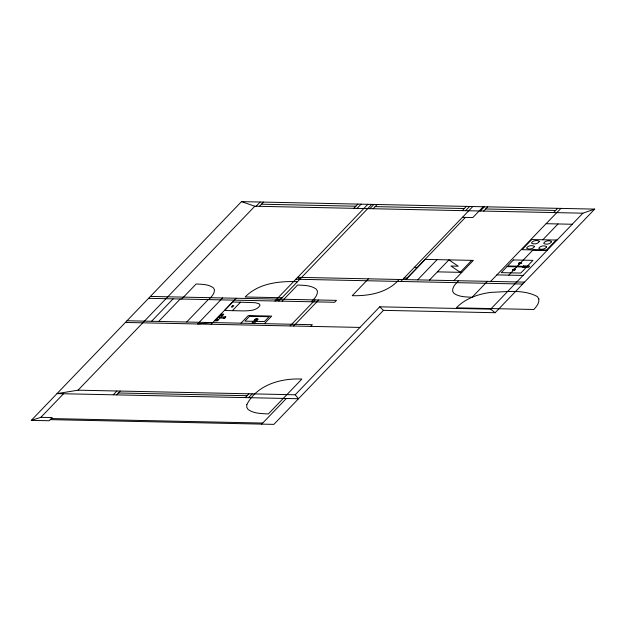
<?xml version="1.0" encoding="UTF-8"?>
<svg xmlns="http://www.w3.org/2000/svg" width="626" height="626" viewBox="0 0 626 626"><rect width="100%" height="100%" fill="white"/><g stroke="black" fill="none" stroke-linecap="round" stroke-linejoin="round"><path stroke-width="0.94" d="M31.3 420.367L40.878 417.331L52.208 417.573L49.157 420.75L31.3 420.367L241.503 201.627L594.7 209.115L495.143 312.718L383.441 310.355L379.739 306.818L295.214 394.779L78.07 390.178L57.013 393.613L298.508 398.739L295.214 394.779M40.878 417.331L63.531 393.754M78.07 390.178L254.837 206.228L582.884 213.184L594.7 209.115M256.128 206.259L260.189 202.026M259.391 206.33L263.46 202.096M151.523 321.302L173.105 298.852M158.652 321.459L180.225 299.001M181.696 299.032L196.157 283.985C201.94 284.321 208.341 284.204 213.255 287.702L214.428 289.611C214.835 293.782 211.298 296.841 208.701 299.604M113.243 394.81L116.898 391M116.499 394.881L120.161 391.07M186.712 321.983L208.231 299.596M222.59 297.953L197.581 323.978L212.746 322.578M211.119 324.268L236.127 298.242M220.274 317.797L217.324 320.864L214.671 320.809L221.095 314.119L223.748 314.174L220.821 317.225M221.095 317.812L221.651 317.241M232.395 310.668L240.533 302.201L255.173 302.702L258.616 303.571L259.712 304.377L259.946 305.504C256.715 310.856 249.179 310.715 243.6 310.903L224.577 310.504L232.708 302.037L240.525 302.201M240.994 323.141L248.24 315.598L271.7 316.091L264.446 323.634M353.792 208.333L357.861 204.099M357.055 208.395L361.124 204.162M367.861 204.311L274.939 301.012L280.683 299.189M278.852 301.09L371.781 204.389M369.856 208.669L373.925 204.436M282.076 301.161L297.6 285.01C303.868 285.37 310.809 285.237 316.138 289.032L317.413 291.106C317.859 295.542 314.135 298.837 311.357 301.779M373.119 208.74L377.188 204.506M290.135 325.943L315.144 299.917M293.617 326.021L318.626 299.995M310.707 326.381L312.335 324.691L127.023 320.755M245.243 397.604L248.905 393.801M248.506 397.674L252.161 393.864M368.417 278.836L352.235 295.683C368.98 296.114 387.65 292.796 399.13 279.486M462.285 210.626L466.354 206.392M465.548 210.696L469.617 206.463M261.691 424.115L286.332 398.48M400.797 281.465L472.81 206.533M405.632 279.603L465.408 217.394M405.859 279.611L425.304 259.375L473.334 260.4L453.858 280.628M383.441 310.355L273.875 424.373L50.229 419.631M483.217 206.752L472.841 217.551L462.426 217.332M480.385 211.009L484.454 206.776M483.648 211.079L487.717 206.846M417.644 279.861L437.097 259.626M429.436 280.104L448.912 259.884L458.263 266.191L450.931 266.034L460.321 272.341M460.204 272.341L471.707 260.369M458.623 280.73C455.885 283.633 452.191 286.88 452.621 291.27L453.881 293.304C459.116 297.029 465.932 296.904 472.098 297.264L487.404 281.34M553.619 212.566L557.688 208.333M490.596 281.434L546.068 223.701L572.242 224.257M546.146 223.701L556.741 212.676M556.874 212.637L560.943 208.403M508.766 275.143L532.914 250.017L547.194 250.322M542.828 239.766L558.024 223.951M556.131 240.055L546.381 250.204L522.021 249.688L531.771 239.539L557.007 240.063M379.739 306.818L490.643 309.166L582.884 213.184M256.355 319.769C259.579 319.174 254.79 318.438 256.05 319.761M261.425 204.209L355.826 206.212M375.154 206.619L464.32 208.513M485.682 208.967L555.653 210.446M414.365 267.349L417.346 267.412M437.363 271.856L461.832 272.373M496.872 274.892L523.078 275.448M404.083 278.046L407.064 278.116M524.541 282.123L297.686 277.334L299.768 279.321M295.855 279.235L522.694 284.048M297.491 281.692C279.18 280.949 258.601 283.202 245.126 296.974L282.06 297.757M150.404 296.427L336.483 300.37L334.652 302.272L148.573 298.328M220.446 314.8L223.099 314.855M218.169 317.171L225.853 316.826C225.462 320.269 219.421 316.553 217.621 317.742M215.36 320.089L218.012 320.144L215.336 320.113M125.396 322.453L359.934 327.421M118.33 392.971L247.074 395.702M51.246 418.567L262.709 423.051M241.503 201.627L254.837 206.228M490.643 309.166L495.143 312.718M246.832 404.568L246.754 407.291L248.146 409.553C253.953 413.684 261.519 413.543 268.351 413.942L301.857 379.074C281.051 378.01 256.957 384.779 246.832 404.568M538.876 299.032C539.362 303.172 536.49 306.638 533.845 309.479L456.331 307.835C465.447 298.383 478.467 293.923 491.246 292.342C506.45 291.865 523.485 289.087 537.351 296.567L538.876 299.032M216.752 319.792L217.23 319.808L216.752 319.792M225.368 316.991L223.537 318.438L225.368 316.991M221.792 314.823L221.228 315.136L221.792 314.823M534.346 246.73C532.976 248.999 529.213 249.594 526.896 248.467L526.662 247.912C528.039 245.642 531.795 245.056 534.119 246.182L534.346 246.73M539.252 241.628C537.883 243.897 534.119 244.484 531.803 243.365L531.568 242.81C532.945 240.54 536.701 239.954 539.017 241.073L539.252 241.628M546.521 246.988C545.152 249.258 541.388 249.852 539.072 248.725L538.845 248.17C540.215 245.901 543.978 245.314 546.295 246.441L546.521 246.988M551.428 241.886C550.058 244.156 546.295 244.743 543.978 243.624L543.751 243.068C545.121 240.799 548.885 240.212 551.201 241.331L551.428 241.886M232.536 305.668L231.244 307.014L232.567 307.037L233.858 305.691L232.536 305.668M249.555 316.302L244.915 321.13L264.469 321.545L269.102 316.717L249.555 316.302M255.212 319.174L255.025 319.839L256.167 320.089L258.256 319.244L257.051 318.595L255.212 319.174M255.001 319.769L252.153 322.734L254.759 322.789L257.607 319.823L255.001 319.769M507.021 266.613L501.223 272.646L520.793 273.061L526.591 267.028L507.021 266.613M513.383 259.946L507.584 265.98L527.155 266.394L532.953 260.361L513.383 259.946M512.561 269.579L512.373 270.244L513.508 270.487L515.605 269.642L514.392 269L512.561 269.579M518.758 263.123L518.578 263.789L519.173 264.023L521.802 263.186L520.597 262.544L518.758 263.123M513.156 269.649C513.649 271.324 516.231 268.304 513.156 269.649M519.361 263.194C519.854 264.868 522.428 261.848 519.361 263.194M523.594 265.995L522.374 267.263L528.461 267.396L529.682 266.128L523.594 265.995"/></g></svg>
